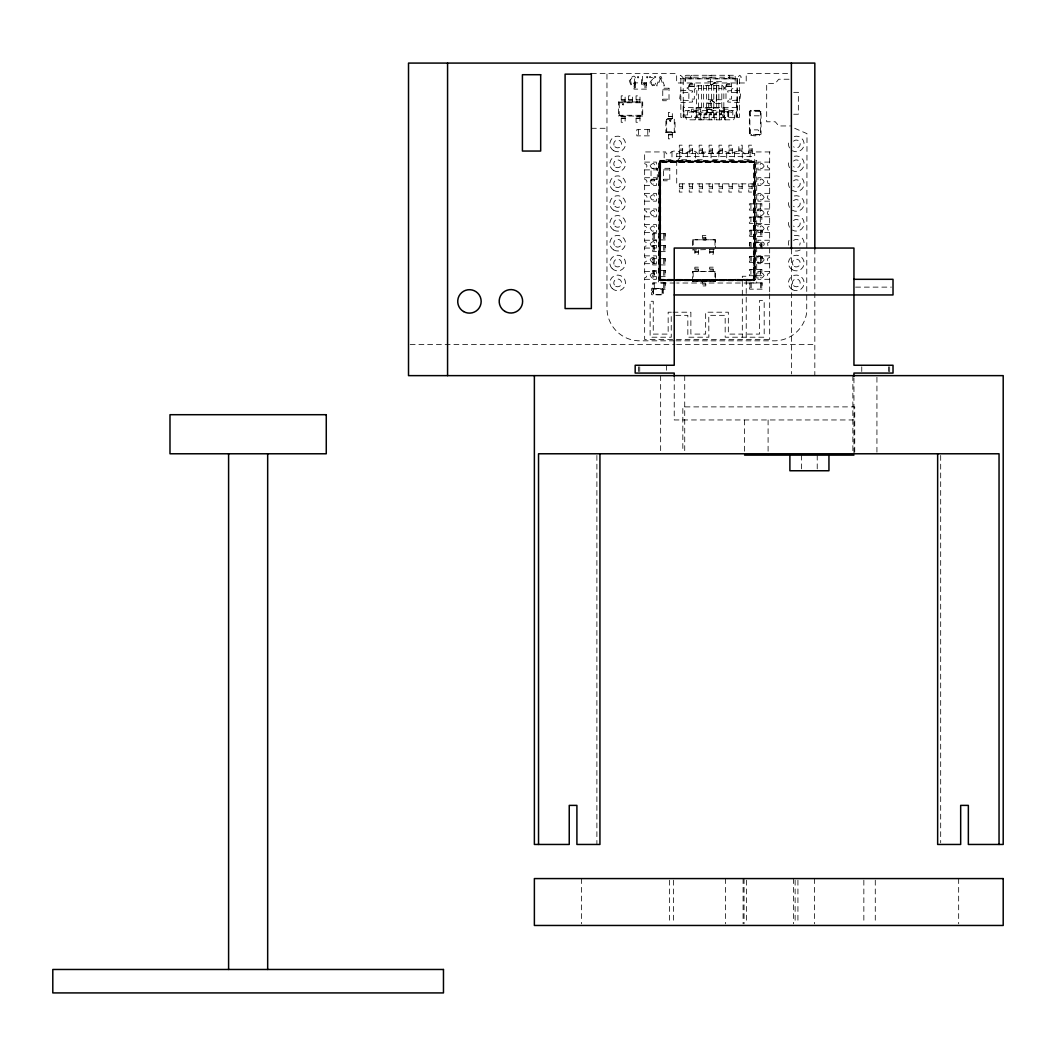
<?xml version="1.0" encoding="UTF-8"?>
<svg xmlns="http://www.w3.org/2000/svg" width="1056" height="1056" viewBox="0 0 1056 1056"><rect width="100%" height="100%" fill="white"/><g stroke="black" fill="none" stroke-linecap="round" stroke-linejoin="round"><path stroke-width="0.75" stroke-dasharray="5 3.75" d="M660.7 280.79L659.142 279.233L659.617 161.515L660.7 162.03L660.7 280.764L659.142 279.233L659.155 162.518L660.172 161.106L660.277 280.012L660.422 161.08L754.604 161.37L755.172 248.015M659.696 280.421C658.218 277.926 661.241 282.784 660.172 279.233L660.066 162.202M685.159 78.566L685.159 81.272L685.159 79.451M754.38 280.579C755.924 277.728 754.195 282.599 753.601 279.233L753.958 161.449L754.895 162.532L754.802 248.015M753.905 249.638L753.733 280.249L660.7 280.236M753.905 247.988L754.604 161.37L660.436 161.027L659.234 162.03M753.984 280.738L755.08 279.233L659.657 279.748L753.984 280.196L755.08 279.233L754.961 249.638L755.119 279.563L754.34 280.592L660.7 280.421L659.182 279.563L659.498 161.568M754.961 248.002L754.552 161.383L660.026 161.476L660.66 162.386L755.172 162.571L753.892 161.04M755.119 248.094L755.119 162.518C753.984 159.403 753.192 163.667 754.816 161.66M696.181 108.016L724.152 108.016M739.464 102.511L727.861 102.049A1.32 1.32 0 0 1 727.861 100.782L739.834 99.924L740.612 94.393L739.451 92.809L727.861 92.123A1.32 1.32 0 0 1 727.861 90.856L739.464 90.38M755.08 162.03L660.026 161.476M716.311 101.614L716.338 83.939M659.974 161.66L659.234 162.571L660.7 161.792L754.156 161.872L659.67 162.532L659.696 161.37M688.868 85.602C688.829 82.751 694.386 82.751 694.333 85.602M725.987 85.602C725.934 82.751 731.504 82.751 731.452 85.602M660.7 280.698C659.67 279.866 659.287 279.47 660.515 280.764L753.601 280.79L755.119 279.365L754.604 280.421M660.607 279.946L660.33 280.698M659.828 280.46L660.515 279.272L753.654 279.602L753.944 280.566L754.802 279.233L754.802 249.652M688.868 86.222C689.264 83.952 693.95 83.952 694.333 86.222M725.987 86.222C726.383 83.952 731.069 83.952 731.452 86.222M660.66 162.386L659.67 162.532L659.696 279.233L660.515 279.272M753.601 280.764L754.631 279.325L754.604 249.652M754.261 280.447L754.961 279.233M660.607 161.106L659.393 161.806M753.878 161.132L754.314 162.03M755.172 249.652L754.591 280.302L754.38 249.652M710.252 101.376L711.625 100.307L714.622 102.353M754.156 280.645C753.205 279.338 756.426 280.157 753.601 279.233M660.7 161.37L660.541 162.228M659.485 280.038L660.145 280.262M659.921 279.233L659.261 162.347M710.266 100.901L710.239 107.356M659.314 162.532L660.449 161.212L659.71 162.281M659.353 280.012L660.172 279.233M754.657 161.555C752.558 161.212 755.779 162.677 754.604 161.37M710.398 84.361L710.622 75.583A1.544 0.99 0 0 1 711.731 75.28M763.646 245.652C766.696 240.913 757.007 240.913 760.056 245.652M659.353 279.233L659.908 279.629M754.09 247.988L753.958 162.136L754.868 161.845M660.277 280.012L753.654 279.602M659.828 280.183L660.7 280.421M713.368 108.346L714.146 107.527M754.604 162.571L754.446 161.753M618.486 116.054L619.265 115.276L641.929 115.276L642.708 116.054L642.708 101.996L618.486 101.996L618.486 116.054L642.708 116.054M618.486 101.996L619.265 102.775L641.929 102.775L642.708 101.996M675.048 132.62L674.269 131.828L674.269 119.328L675.048 118.549L665.9 118.549L665.9 132.62L675.048 132.62L675.048 118.549M665.9 132.62L666.679 131.828L666.679 119.328L665.9 118.549M693.224 249.374L692.657 249.955L715.546 249.374M653.136 288.512L662.508 288.512L662.508 294.756L653.136 294.756L653.136 282.902M692.657 245.599L692.657 239.791L715.546 239.791L715.546 247.87M692.591 281.635L715.48 281.635L715.48 271.471L692.591 271.471L692.591 281.635L715.48 281.635M692.591 271.471L715.48 271.471M753.918 279.431L754.103 249.638M683.192 78.804A2.125 2.125 0 0 0 682.387 76.93L680.486 75.28L678.982 77.18L680.856 78.804L739.464 78.804L741.338 77.18L739.847 75.28L737.933 76.943A2.125 2.125 0 0 0 737.128 78.804L737.114 117.374M642.616 84.586C646.734 80.454 644.688 86.394 641.48 85.8L641.48 76.586L642.589 76.586L642.589 84.586M754.987 162.532L754.38 248.015M753.984 279.642L754.855 279.497M753.601 280.012L754.274 280.183M714.978 82.817L711.625 85.048L710.081 83.767M660.013 279.47L659.538 162.386L660.304 162.188L659.459 161.634M724.376 111.632L723.743 115.012A2.534 2.072 -90 0 0 725.657 117.401M711.401 84.916L714.938 82.658L716.47 83.701L716.417 101.878L714.938 102.683L711.599 100.465M688.684 110.642L687.548 111.553L687.509 117.374M591.347 73.603L676.658 73.603L676.658 82.975L746.209 82.975L746.209 73.603L790.535 73.603M789.056 79.24L778.708 79.24L775.276 83.49L766.682 83.49L766.682 121.783L775.276 121.783L778.813 125.954L790.535 125.954M688.868 86.552L694.333 86.552M725.987 86.552L731.452 86.552M688.868 86.935C690.677 84.256 699.996 88.202 694.333 89.06L694.333 99.079L688.868 99.079L688.868 89.06L686.915 88.044L688.868 87.014L688.868 83.714M725.987 86.935C727.795 84.256 737.114 88.202 731.452 89.06L731.452 99.079L725.987 99.079L725.987 89.06L724.033 88.044L725.987 87.014L725.987 83.714M698.557 88.651L701.448 88.651M703.639 88.651L706.53 88.651M708.721 88.651L711.612 88.651M713.79 88.651L716.681 88.651M718.872 88.651L721.763 88.651M662.759 89.8L669.016 89.8M680.856 90.209L692.459 90.842A1.32 1.32 0 0 1 692.459 92.123L680.5 92.981L679.708 98.498L680.869 100.082L692.459 100.782A1.32 1.32 0 0 1 692.459 102.049L680.856 102.511M793.663 92.347L798.349 92.347L798.349 114.233L793.663 114.233M662.759 99.172L669.016 99.172M721.882 99.726L707.428 99.726L707.428 103.422L721.882 103.422M621.218 99.805L625.126 99.884M628.65 99.884L632.557 99.805M639.976 99.805L636.068 99.911L639.976 100.069M621.218 100.069L625.126 100.069M628.65 100.069L632.557 100.069M621.218 101.878L625.126 101.732M628.65 101.917L632.557 101.878M636.068 101.732L639.976 101.878M737.062 107.527L683.272 107.527L683.245 117.374L683.179 78.804M706.952 109.415L713.368 109.415M706.952 109.573L713.368 109.573M691.64 111.461L700.709 111.461M719.611 111.461L728.68 111.461M691.64 111.632L697.541 111.685L697.924 115.012A2.534 2.072 90 0 1 696.01 117.401M728.68 111.632L722.713 111.738L722.396 115.012A2.534 2.072 -90 0 0 724.31 117.401M749.351 111.976L750.13 111.976L750.13 115.804L760.28 115.804L760.28 111.976L761.072 111.976M696.181 112.121L699.032 112.121L699.032 119.83M724.152 112.121L721.301 112.121L721.301 119.83M706.952 112.451L713.368 112.451M699.032 113.269L700.986 113.269M704.101 113.269L706.055 113.269M709.183 113.269L711.137 113.269M714.265 113.269L716.219 113.269M719.347 113.269L721.301 113.269M699.032 114.497L700.986 114.497M704.101 114.497L706.055 114.497M709.183 114.497L711.137 114.497M714.265 114.497L716.219 114.497M719.347 114.497L721.301 114.497M699.032 114.761L700.986 114.761M704.101 114.761L706.055 114.761M709.183 114.761L711.137 114.761M714.265 114.761L716.219 114.761M719.347 114.761L721.301 114.761M621.218 116.252L625.126 116.398M636.068 116.398L639.976 116.252M668.408 116.437L672.316 116.358M668.408 116.622L672.316 116.477M621.218 118.061L625.126 118.206M636.068 118.061L639.976 118.206M621.218 118.325L625.126 118.246M636.068 118.325L639.976 118.246M668.408 118.444L672.316 118.285M666.679 119.328L674.269 119.328M591.347 128.291L606.962 128.291M666.679 131.828L674.269 131.828M668.408 132.766L672.316 132.805M749.351 133.69L750.13 133.69L750.13 129.862L757.944 129.862L761.072 133.69M668.408 134.614L672.316 134.614M668.408 134.878L672.316 134.878M679.312 149.081L682.664 149.081M689.225 149.081L692.591 149.081M699.151 149.081L702.517 149.081M709.078 149.081L712.43 149.081M719.004 149.081L722.357 149.081M728.917 149.081L732.283 149.081M738.844 149.081L742.21 149.081M748.77 149.081L752.136 149.081M679.312 150.652L682.664 150.652M689.225 150.652L692.591 150.652M699.151 150.652L702.517 150.652M709.078 150.652L712.43 150.652M719.004 150.652L722.357 150.652M728.917 150.652L732.283 150.652M738.844 150.652L742.21 150.652M748.77 150.652L752.136 150.652M770.009 151.945L748.559 151.945C748.691 154.255 745.246 155.179 744.19 153.12C740.665 148.856 734.158 152.249 730.184 154.255C727.043 150.968 718.687 149.213 716.47 153.74C715.744 154.361 714.622 154.453 713.79 153.978C711.652 149.503 705.791 153.146 701.686 151.945C701.791 154.044 698.808 155.126 697.541 153.45C694.769 148.962 687.271 151.549 683.707 154.282C680.156 151.549 672.659 148.962 669.874 153.45C668.606 155.126 665.636 154.044 665.742 151.945L644.648 151.945L644.648 163.667L646.444 164.498L646.985 166.003L646.444 167.508L644.648 168.353L644.648 179.296L646.444 180.127L646.985 181.632L646.444 183.137L644.648 183.982L644.648 194.924L646.444 195.756L646.985 197.261L646.444 198.766L644.648 199.61L644.648 210.54L646.444 211.385L646.985 212.89L646.444 214.394L644.648 215.239L644.648 226.169L646.153 226.723L646.985 228.518L646.153 230.314L644.648 230.855L644.648 241.798L646.153 242.352L646.985 244.147L646.153 245.942L644.648 246.484L644.648 257.426L646.153 257.981L646.985 259.776L646.153 261.571L644.648 262.112L644.648 273.055L646.153 273.61L646.985 275.405L646.153 277.2L644.648 277.741L644.648 339.464L770.009 339.464M676.724 156.512L754.71 156.512M644.648 162.096L656.37 162.096L656.37 169.91M769.666 162.096L757.944 162.096L757.944 169.91L769.666 169.91M644.648 169.91L657.294 169.858M663.551 169.858L669.794 169.858M644.648 177.725L656.37 177.725L656.37 185.539L644.648 185.539M769.666 177.725L757.944 177.725L757.944 185.539L769.666 185.539M651.037 179.243L657.294 179.243M663.551 179.243L669.794 179.243M754.71 183.85L676.724 183.85L676.724 153.384L754.71 153.384L754.604 248.015M679.312 186.595L682.664 186.595M689.225 186.595L692.591 186.595M699.151 186.595L702.517 186.595M709.078 186.595L712.43 186.595M719.004 186.595L722.357 186.595M728.917 186.595L732.283 186.595M738.844 186.595L742.21 186.595M748.77 186.595L752.136 186.595M679.312 188.153L682.664 188.153M689.225 188.153L692.591 188.153M699.151 188.153L702.517 188.153M709.078 188.153L712.43 188.153M719.004 188.153L722.357 188.153M728.917 188.153L732.283 188.153M738.844 188.153L742.21 188.153M748.77 188.153L752.136 188.153M644.648 193.354L656.37 193.354L656.37 201.168L644.648 201.168M769.666 193.354L757.944 193.354L757.944 201.168L769.666 201.168M644.648 208.982L656.37 208.982L656.37 216.797L644.648 216.797M769.666 208.982L757.944 208.982L757.944 216.797L769.666 216.797M644.648 224.611L656.37 224.611L656.37 232.426L644.648 232.426M769.666 224.611L757.944 224.611L757.944 232.426L769.666 232.426M702.346 237.323L705.857 237.323M702.346 238.339L705.857 238.339M692.657 239.791L715.546 239.791M644.648 240.24L656.37 240.24L656.37 248.054L644.648 248.054M769.666 240.24L757.944 240.24L757.944 244.926M694.914 251.42L698.438 251.42M709.764 251.42L713.275 251.42M694.914 252.437L698.438 252.437M709.764 252.437L713.275 252.437M644.648 255.869L656.37 255.869L656.37 263.683L644.648 263.683M769.666 255.869L757.944 255.869L757.944 263.683L769.666 263.683M694.848 268.99L698.372 268.99M709.698 268.99L713.222 268.99M694.848 270.006L698.372 270.006M709.698 270.006L713.222 270.006M644.648 271.498L656.37 271.498L656.37 279.312L644.648 279.312M769.666 271.498L757.944 271.498L757.944 279.312L769.666 279.312M675.008 283.021L658.588 283.021L658.588 160.34L756.703 160.34L756.703 283.021L676.645 283.021M702.28 284.104L705.791 284.104M855.584 287.126L891.396 287.126M671.405 312.206L668.158 312.206L668.158 334.092L653.242 334.092L653.242 301.277L650.113 301.277L650.113 337.207L671.26 337.207L671.22 315.335M673.028 312.206L690.875 312.206L690.875 334.092L705.659 334.092L705.659 312.206L728.323 312.206L728.323 334.092L742.315 334.092M675.761 315.335L687.839 315.335L687.839 337.207L708.866 337.207L708.761 315.335L725.168 315.335L725.168 337.207L764.188 337.207L764.188 300.485L759.502 300.485L759.502 334.092L746.222 334.092M674.375 340.824L639.791 340.824A32.815 32.815 0 0 1 606.962 308.009L606.962 73.603M676.025 340.824L773.216 340.824A32.828 32.828 0 0 0 806.718 312.378L806.995 133.663L793.531 127.776M410.15 344.375L674.995 344.375M676.645 344.375L814.823 344.375M853.948 419.958L674.23 419.958L674.23 376.306M735.161 78.804L685.159 78.804L685.159 76.309A1.61 1.03 0 0 1 686.77 75.266L733.603 75.28A1.544 0.99 0 0 1 735.148 76.283M753.641 162.017L660.541 161.7M695.944 111.632L696.577 115.012A2.534 2.072 90 0 1 694.663 117.401M731.636 110.642L732.785 111.553L732.824 117.374M711.203 84.916L710.516 84.533M706.174 107.527L706.952 108.346M767.87 245.652L767.633 242.972L769.666 241.798L769.666 230.855L768.161 230.314L767.316 228.518L767.87 227.014L769.666 226.169L769.666 215.239L767.87 214.394L767.316 212.89L767.87 211.385L769.666 210.54L769.666 199.61L767.87 198.766L767.316 197.261L767.87 195.756L769.666 194.924L769.666 183.982L767.87 183.137L767.316 181.632L767.87 180.127L769.666 179.296L769.666 168.353L767.87 167.508L767.316 166.003L767.87 164.498L769.666 163.667L769.666 151.945M710.081 76.006L709.711 75.583A1.544 0.99 0 0 0 708.602 75.28M958.663 878.579L958.663 923.855M940.685 455.413L940.685 842.807M889.68 366.828L889.68 373.072M888.439 366.828L888.439 371.514M876.929 377.256L876.929 452.14M875.279 880.202L875.279 923.855M863.848 880.202L863.848 923.855M861.762 366.828L861.762 371.514M854.74 452.153L854.74 406.89L682.836 406.89L682.836 452.153M853.948 377.929L853.948 455.123M852.865 375.632L852.865 452.153M817.225 455.123L817.225 469.181M814.823 248.965L814.823 375.632M814.506 878.579L814.506 923.855M801.596 455.123L801.596 469.181M797.927 880.202L797.927 923.855M795.128 880.202L795.128 923.855M793.478 878.579L793.478 923.855M791.38 248.965L791.38 373.982M769.666 248.054L769.666 257.426L767.87 258.271L767.316 259.776L767.87 261.281L769.666 262.112L769.666 273.055L767.87 273.887L767.316 275.405L767.87 276.91L769.666 277.741L769.666 292.314M769.666 293.938L769.666 339.464M768.095 419.958L768.095 455.123M762.049 248.794L762.049 242.537L749.536 242.537L749.536 245.665M761.851 230.182L761.851 236.438M761.653 242.537L761.653 248.794M761.746 256.344L761.746 262.588M761.746 282.902L761.746 289.159M760.676 230.182L760.676 236.438M760.478 242.537L760.478 248.794M760.584 256.344L760.584 262.588M760.584 282.902L760.584 289.159M760.294 203.834L760.294 210.078M760.294 217.114L760.294 223.37M760.294 269.465L760.294 275.722M759.422 110.339L759.422 111.118L750.988 111.118L750.988 110.339M759.422 135.34L759.422 134.561L750.988 134.561L750.988 135.34M752.136 153.384L752.136 145.174L748.77 145.174L748.77 153.384M752.136 183.85L752.136 192.06L748.77 192.06L748.77 183.85M751.304 230.182L751.304 236.438M751.106 242.537L751.106 248.794M751.199 256.344L751.199 262.588M751.199 282.902L751.199 289.159M750.908 203.834L750.908 210.078M750.908 217.114L750.908 223.37M750.908 269.465L750.908 275.722M750.13 151.945L750.13 159.76L742.315 159.76L742.21 145.174L738.844 145.174L738.844 153.384M750.13 230.182L750.13 236.438M749.932 242.537L749.932 248.794M750.037 256.344L750.037 262.588M750.037 282.902L750.037 289.159M746.592 880.202L746.592 923.855M746.222 337.207L746.222 276.263L742.315 276.263L742.315 337.207M744.559 419.958L744.559 451.928M744.044 878.579L744.044 923.855M743.094 878.579L743.094 923.855M742.21 183.85L742.21 192.06L738.844 192.06L738.844 183.85M739.464 78.804L739.464 117.374L680.856 117.374L680.856 78.804M737.154 78.804L737.154 117.374M736.547 102.683L736.547 117.374M736.138 117.374L736.098 111.553L734.963 110.642L685.357 110.642L684.222 111.553L684.182 117.374M735.161 76.309L735.161 81.272M734.501 151.945L734.501 159.76L726.686 159.76L726.686 151.945M732.283 153.384L732.283 145.174L728.917 145.174L728.917 153.384M732.283 183.85L732.283 192.06L728.917 192.06L728.917 183.85M731.452 83.714L731.452 87.014M729.696 78.804L729.696 76.309A1.544 0.99 0 0 0 728.138 75.28M728.68 117.374L728.68 109.164L719.611 109.164L719.611 119.83M728.284 111.632L728.284 117.374M727.848 111.632L727.848 117.374M725.578 878.579L725.578 923.855M725.208 119.83C719.677 109.309 739.121 109.309 733.603 119.83L686.717 119.83C681.199 109.309 700.643 109.309 695.125 119.83M725.036 117.374L725.036 119.83M724.152 107.527L724.152 117.374M723.835 107.527L723.835 87.014L722.278 85.378L696.947 85.853L696.485 107.527M722.357 153.384L722.357 145.174L719.004 145.174L719.004 153.384M722.357 183.85L722.357 192.06L719.004 192.06L719.004 183.85M721.763 107.527L721.882 81.682L707.428 81.682L707.428 85.378M719.347 119.83L719.347 112.121L716.219 112.121L716.219 119.83M718.872 85.378L718.872 107.527M718.872 151.945L718.872 159.76L711.058 159.76L711.058 151.945M716.681 85.378L716.681 107.527M714.965 240.372L714.965 247.87M714.912 272.052L714.912 281.054M714.265 119.83L714.265 112.121L711.137 112.121L711.137 119.83M713.79 85.378L713.79 107.527M713.368 117.374L713.368 107.765L706.952 107.765L706.952 117.374M713.275 249.784L713.275 254.258L709.764 254.258L709.764 249.784M712.43 153.384L712.43 145.174L709.078 145.174L709.078 153.384M712.43 183.85L712.43 192.06L709.078 192.06L709.078 183.85M711.612 85.378L711.612 107.527M709.183 119.83L709.183 112.121L706.055 112.121L706.055 119.83M708.721 85.378L708.721 107.527M706.53 85.378L706.53 107.527M704.101 119.83L704.101 112.121L700.986 112.121L700.986 119.83M703.639 85.378L703.639 107.527M703.243 151.945L703.243 159.76L695.429 159.76L695.429 151.945M702.517 153.384L702.517 145.174L699.151 145.174L699.151 153.384M702.517 183.85L702.517 192.06L699.151 192.06L699.151 183.85M701.448 85.378L701.448 107.527M700.709 119.83L700.709 109.164L691.64 109.164L691.64 117.374M698.557 85.378L698.557 107.527M698.438 249.784L698.438 254.258L694.914 254.258L694.914 249.784M696.181 107.527L696.181 117.374M694.333 83.714L694.333 87.014M693.224 240.372L693.224 244.873M693.158 272.052L693.158 281.054M692.591 153.384L692.591 145.174L689.225 145.174L689.225 153.384M692.591 183.85L692.591 192.06L689.225 192.06L689.225 183.85M690.624 78.804L690.624 76.309A1.61 1.03 0 0 1 692.234 75.266M687.614 151.945L687.614 159.76L679.8 159.76L679.8 151.945M684.724 375.632L684.724 452.153M683.773 102.683L683.773 117.374M682.664 153.384L682.664 145.174L679.312 145.174L679.312 153.384M682.664 183.85L682.664 192.06L679.312 192.06L679.312 183.85M673.438 880.202L673.438 923.855M672.316 118.628L672.316 112.411L668.408 112.411L668.408 118.628M672.316 132.62L672.316 138.838L668.408 138.838L668.408 132.62M671.986 151.945L671.986 159.76L664.171 159.76L664.171 151.945M669.398 880.202L669.398 923.855M666.428 365.257L666.428 371.514M664.858 233.68L664.858 239.923M664.858 245.401L664.858 251.645M664.858 258.68L664.858 264.937M664.858 270.402L664.858 276.659M664.858 282.902L664.858 289.159M663.696 233.68L663.696 239.923M663.696 245.401L663.696 251.645M663.696 258.68L663.696 264.937M663.696 270.402L663.696 276.659M663.696 282.902L663.696 289.159M662.112 288.895L662.112 294.36M660.647 375.632L660.647 452.14M654.311 233.68L654.311 239.923M654.311 245.401L654.311 251.645M654.311 258.68L654.311 264.937M654.311 270.402L654.311 276.659M654.311 282.902L654.311 289.159M653.519 288.895L653.519 294.36M653.136 233.68L653.136 239.923M653.136 245.401L653.136 251.645M653.136 258.68L653.136 264.937M653.136 270.402L653.136 276.659M647.777 129.598L647.777 135.854M646.114 82.87L646.114 89.126M644.939 82.87L644.939 89.126M641.929 102.775L641.929 115.276M639.976 102.076L639.976 95.845L636.068 95.845L636.068 102.076M639.976 116.054L639.976 122.285L636.068 122.285L636.068 116.054M639.751 366.828L639.751 371.514M638.392 129.598L638.392 135.854M638.497 366.828L638.497 371.514M635.567 82.87L635.567 89.126M634.392 82.87L634.392 89.126M632.557 102.076L632.557 95.845L628.65 95.845L628.65 102.076M625.126 102.076L625.126 95.845L621.218 95.845L621.218 102.076M625.126 116.054L625.126 122.285L621.218 122.285L621.218 116.054M619.265 102.775L619.265 115.276M596.891 455.413L596.891 844.457M581.407 878.579L581.407 923.855M793.531 141.2A3.907 3.907 0 0 1 799.062 141.2A3.907 3.907 0 0 1 799.062 146.731A3.907 3.907 0 0 1 793.531 146.731M794.27 136.422A7.814 7.814 0 0 1 804.038 144.989A7.814 7.814 0 0 1 792.383 150.731M789.532 147.88A7.814 7.814 0 0 1 789.532 140.065M793.531 161.053A3.907 3.907 0 0 1 799.062 161.053A3.907 3.907 0 0 1 799.062 166.584A3.907 3.907 0 0 1 793.531 166.584M794.27 156.262A7.814 7.814 0 0 1 804.038 164.842A7.814 7.814 0 0 1 792.383 170.584M789.532 167.719A7.814 7.814 0 0 1 789.532 159.905M793.531 180.893A3.907 3.907 0 0 1 799.062 180.893A3.907 3.907 0 0 1 799.062 186.424A3.907 3.907 0 0 1 793.531 186.424M794.27 176.114A7.814 7.814 0 0 1 804.038 184.681A7.814 7.814 0 0 1 792.383 190.423M789.532 187.572A7.814 7.814 0 0 1 789.532 179.758M793.531 200.746A3.907 3.907 0 0 1 799.062 200.746A3.907 3.907 0 0 1 799.062 206.276A3.907 3.907 0 0 1 793.531 206.276M794.27 195.967A7.814 7.814 0 0 1 804.038 204.534A7.814 7.814 0 0 1 792.383 210.276M789.532 207.412A7.814 7.814 0 0 1 789.532 199.597M793.531 220.598A3.907 3.907 0 0 1 799.062 220.598A3.907 3.907 0 0 1 799.062 226.116A3.907 3.907 0 0 1 793.531 226.116M794.27 215.807A7.814 7.814 0 0 1 804.038 224.374A7.814 7.814 0 0 1 792.383 230.116M789.532 227.264A7.814 7.814 0 0 1 789.532 219.45M793.531 240.438A3.907 3.907 0 0 1 799.682 245.15M800.197 249.968A7.814 7.814 0 0 1 792.383 249.968M788.753 245.23A7.814 7.814 0 0 1 789.532 239.29M794.27 235.66A7.814 7.814 0 0 1 803.84 245.23M713.328 110.392A2.006 2.006 0 0 1 711.414 112.477M685.159 78.223A1.61 1.03 0 0 1 686.77 77.194L733.603 77.207A1.544 0.99 0 0 1 735.148 78.197M711.731 77.207A1.544 0.99 0 0 0 710.622 77.51L709.711 77.51A1.544 0.99 0 0 0 708.602 77.207M708.906 112.477A2.006 2.006 0 0 1 706.992 110.392M690.624 78.223A1.61 1.03 0 0 1 692.234 77.194M728.138 77.207A1.544 0.99 0 0 1 729.683 78.197M629.257 80.164C634.656 100.61 640.372 64.693 629.257 80.164M764.188 166.003C758.472 175.045 758.472 156.974 764.188 166.003M764.188 181.632C758.472 190.674 758.472 172.603 764.188 181.632M764.188 197.261C758.472 206.303 758.472 188.219 764.188 197.261M764.188 212.89C758.472 221.932 758.472 203.848 764.188 212.89M764.188 228.518C758.472 237.547 758.472 219.476 764.188 228.518M764.188 259.776C758.472 268.805 758.472 250.734 764.188 259.776M764.188 275.405C758.472 284.434 758.472 266.363 764.188 275.405M650.153 165.594C654.218 175.494 657.36 157.7 650.153 165.594M650.153 181.223C654.218 191.123 657.36 173.316 650.153 181.223M650.153 196.852C654.218 206.752 657.36 188.945 650.153 196.852M650.153 212.48C654.218 222.38 657.36 204.574 650.153 212.48M650.153 228.109C654.218 238.009 657.36 220.202 650.153 228.109M650.153 243.738C654.218 253.625 657.36 235.831 650.153 243.738M650.153 259.367C654.218 269.254 657.36 251.46 650.153 259.367M650.153 274.996C654.218 284.882 657.36 267.089 650.153 274.996M630.498 79.649C632.359 96.571 638.893 70.013 630.498 79.649M655.723 83.147L654.39 85.51L651.539 85.774A2.944 2.944 0 0 1 650.219 84.836L650.166 81.946L654.073 77.629L649.585 77.603L649.585 76.586L655.67 76.586L655.67 77.378C650.377 77.933 649.585 89.245 654.614 83.147L655.723 83.147M622.42 104.135C623.383 107.118 624.743 102.023 622.42 104.135M669.61 120.688C670.56 123.671 671.933 118.589 669.61 120.688M652.74 291.628L651.565 292.802L651.565 294.756L664.066 294.756C663.01 292.274 663.01 290.994 664.066 288.512L651.565 288.512L651.565 290.453L652.74 291.628M750.526 110.339L749.351 111.5L749.351 134.165C752.44 136.435 757.97 136.435 761.072 134.165L761.072 111.5L759.898 110.339L750.526 110.339M637.547 76.969C638.062 79.847 639.962 75.319 637.547 76.969M646.668 76.969C647.183 79.847 649.084 75.319 646.668 76.969M660.528 77.986L657.782 85.8L656.581 85.8L659.974 76.586L661.109 76.586L664.514 85.8L663.313 85.8L660.568 77.986M646.496 82.87L633.996 82.87L633.996 89.126L646.496 89.126L646.496 82.87M669.016 88.229L662.759 88.229L662.759 100.742L669.016 100.742L669.016 88.229M758.96 110.88L751.463 110.88A1.558 1.558 0 0 0 749.892 112.438L749.892 133.228A1.558 1.558 0 0 0 751.463 134.785L758.96 134.785A1.558 1.558 0 0 0 760.518 133.228L760.518 112.438A1.558 1.558 0 0 0 758.96 110.88M649.334 129.598L636.834 129.598L636.834 135.854L649.334 135.854L649.334 129.598M657.294 168.3L651.037 168.3L651.037 180.8L657.294 180.8L657.294 168.3M669.794 168.3L663.551 168.3L663.551 180.8L669.794 180.8L669.794 168.3M761.851 203.834L749.351 203.834L749.351 210.078L761.851 210.078L761.851 203.834M761.851 217.114L749.351 217.114L749.351 223.37L761.851 223.37L761.851 217.114M762.247 230.182L749.747 230.182L749.747 236.438L762.247 236.438L762.247 230.182M665.254 233.68L652.753 233.68L652.753 239.923L665.254 239.923L665.254 233.68M705.857 235.501L702.346 235.501L702.346 239.976L705.857 239.976L705.857 235.501M665.254 245.401L652.753 245.401L652.753 251.645L665.254 251.645L665.254 245.401M762.142 256.344L749.641 256.344L749.641 262.588L762.142 262.588L762.142 256.344M665.254 258.68L652.753 258.68L652.753 264.937L665.254 264.937L665.254 258.68M698.372 267.168L694.848 267.168L694.848 271.643L698.372 271.643L698.372 267.168M713.222 267.168L709.698 267.168L709.698 271.643L713.222 271.643L713.222 267.168M761.851 269.465L749.351 269.465L749.351 275.722L761.851 275.722L761.851 269.465M665.254 270.402L652.753 270.402L652.753 276.659L665.254 276.659L665.254 270.402M705.791 281.45L702.28 281.45L702.28 285.925L705.791 285.925L705.791 281.45M665.254 282.902L652.753 282.902L652.753 289.159L665.254 289.159L665.254 282.902M762.142 282.902L749.641 282.902L749.641 289.159L762.142 289.159L762.142 282.902M679.034 162.32A2.244 2.244 0 0 0 682.493 160.578A2.244 2.244 0 0 0 679.259 158.453A2.244 2.244 0 0 0 679.034 162.32M614.909 146.731A3.907 3.907 0 0 0 621.443 144.976A3.907 3.907 0 0 0 616.664 140.197A3.907 3.907 0 0 0 614.909 146.731M613.76 150.731A7.814 7.814 0 0 0 625.482 143.972A7.814 7.814 0 0 0 613.76 137.201A7.814 7.814 0 0 0 613.76 150.731M613.76 170.584A7.814 7.814 0 0 0 625.482 163.812A7.814 7.814 0 0 0 613.76 157.054A7.814 7.814 0 0 0 613.76 170.584M615.714 167.204A3.907 3.907 0 0 0 621.575 163.812A3.907 3.907 0 0 0 615.714 160.433A3.907 3.907 0 0 0 615.714 167.204M615.714 187.044A3.907 3.907 0 0 0 621.575 183.665A3.907 3.907 0 0 0 615.714 180.272A3.907 3.907 0 0 0 615.714 187.044M613.76 190.423A7.814 7.814 0 0 0 625.482 183.665A7.814 7.814 0 0 0 613.76 176.893A7.814 7.814 0 0 0 613.76 190.423M614.909 206.276A3.907 3.907 0 0 0 621.443 204.521A3.907 3.907 0 0 0 616.664 199.729A3.907 3.907 0 0 0 614.909 206.276M613.76 210.276A7.814 7.814 0 0 0 625.482 203.504A7.814 7.814 0 0 0 613.76 196.746A7.814 7.814 0 0 0 613.76 210.276M614.909 226.116A3.907 3.907 0 0 0 621.443 224.36A3.907 3.907 0 0 0 616.664 219.582A3.907 3.907 0 0 0 614.909 226.116M613.76 230.116A7.814 7.814 0 0 0 625.482 223.357A7.814 7.814 0 0 0 613.76 216.586A7.814 7.814 0 0 0 613.76 230.116M615.714 246.589A3.907 3.907 0 0 0 621.575 243.197A3.907 3.907 0 0 0 615.714 239.818A3.907 3.907 0 0 0 615.714 246.589M613.76 249.968A7.814 7.814 0 0 0 625.482 243.197A7.814 7.814 0 0 0 613.76 236.438A7.814 7.814 0 0 0 613.76 249.968M614.909 265.808A3.907 3.907 0 0 0 621.443 264.066A3.907 3.907 0 0 0 616.664 259.274A3.907 3.907 0 0 0 614.909 265.808M612.15 268.58A7.814 7.814 0 0 0 625.218 265.069A7.814 7.814 0 0 0 615.648 255.499A7.814 7.814 0 0 0 612.15 268.58M615.714 286.282A3.907 3.907 0 0 0 621.575 282.889A3.907 3.907 0 0 0 615.714 279.51A3.907 3.907 0 0 0 615.714 286.282M612.15 288.42A7.814 7.814 0 0 0 625.218 284.922A7.814 7.814 0 0 0 615.648 275.352A7.814 7.814 0 0 0 612.15 288.42M792.383 269.821A7.814 7.814 0 0 0 804.104 263.05A7.814 7.814 0 0 0 792.383 256.278A7.814 7.814 0 0 0 792.383 269.821M794.336 266.429A3.907 3.907 0 0 0 800.197 263.05A3.907 3.907 0 0 0 794.336 259.67A3.907 3.907 0 0 0 794.336 266.429M793.531 285.661A3.907 3.907 0 0 0 800.065 283.906A3.907 3.907 0 0 0 795.287 279.127A3.907 3.907 0 0 0 793.531 285.661M792.383 289.661A7.814 7.814 0 0 0 804.104 282.889A7.814 7.814 0 0 0 792.383 276.131A7.814 7.814 0 0 0 792.383 289.661"/><path stroke-width="1.5" d="M591.347 74.144L565.092 74.144L565.092 308.563L591.347 308.563L591.347 73.603M853.948 279.312L893.02 279.312L893.02 294.941L674.23 294.941M744.559 455.123L853.948 455.123M999.042 844.457L999.042 453.776L538.534 453.776L538.534 844.457M937.649 453.776L937.649 844.457L960.67 844.457L960.67 805.385L968.352 805.385L968.352 844.457L1003.2 844.457L1003.2 375.632L408.514 375.632L408.514 63.083L814.823 63.083L814.823 248.965M853.948 376.306L853.948 373.072L893.02 373.072L893.02 365.257L853.948 365.257L853.948 248.054L674.23 248.054L674.23 365.257L635.171 365.257L635.171 373.072L674.23 373.072L674.23 376.306M828.947 455.123L828.947 470.752L789.888 470.752L789.888 455.123M791.38 63.083L791.38 248.965M599.94 453.776L599.94 844.457L576.906 844.457L576.906 805.385L569.237 805.385L569.237 844.457L534.376 844.457L534.376 375.632M447.572 63.083L447.572 375.632M267.67 453.776L267.67 969.474M228.598 453.776L228.598 969.474M540.685 74.712L522.416 74.712L522.416 151.048L540.685 151.048L540.685 74.712M326.264 414.704L169.99 414.704L169.99 453.776L326.264 453.776L326.264 414.704M1003.2 878.579L534.376 878.579L534.376 925.465L1003.2 925.465L1003.2 878.579M443.467 969.474L52.8 969.474L52.8 992.917L443.467 992.917L443.467 969.474M463.584 311.56A11.722 11.722 0 0 0 481.166 301.409A11.722 11.722 0 0 0 463.584 291.258A11.722 11.722 0 0 0 463.584 311.56M505.045 311.454A11.722 11.722 0 0 0 522.628 301.303A11.722 11.722 0 0 0 505.045 291.152A11.722 11.722 0 0 0 505.045 311.454"/></g></svg>
